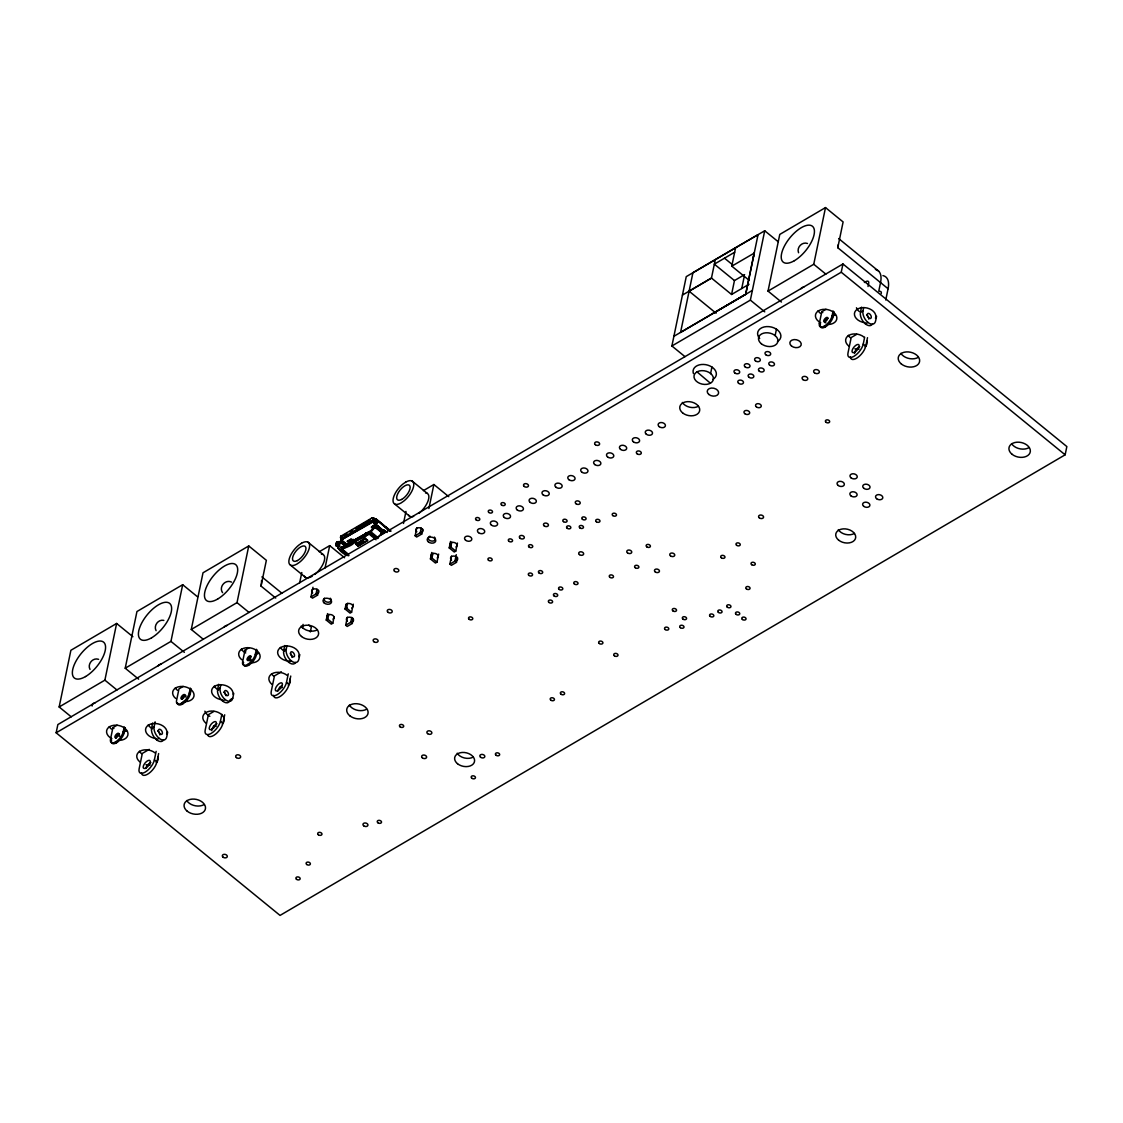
<?xml version="1.0" encoding="UTF-8"?>
<svg xmlns="http://www.w3.org/2000/svg" width="1123" height="1123" viewBox="0 0 1123 1123"><rect width="100%" height="100%" fill="white"/><g stroke="black" fill="none" stroke-linecap="round" stroke-linejoin="round"><path stroke-width="1.5" d="M336.17 542.844C334.008 546.157 342.627 544.388 338.149 546.522C333.812 546.817 336.689 538.914 340.311 542.535M371.25 531.474C371.587 530.674 367.712 532.19 371.067 532.906M347.863 555.562L338.121 548.221C354.587 559.703 337.939 552.572 338.149 546.522M375.433 521.718L374.422 521.17L341.462 539.812L340.494 537.594L341.139 536.05L371.629 518.152C373.636 517.127 374.113 523.781 374.745 519.626L373.861 518.124L371.91 518.054M374.998 521.577L374.871 519.752L377.019 520.174L390.144 530.856M375.377 521.97C378.184 521.816 376.893 517.801 374.745 519.626M344.986 553.106L337.981 547.701M364.652 535.25L370.057 531.951L374.521 525.915L374.549 521.226L376.682 521.605L376.261 524.174L371.46 527.122L373.482 528.779L372.583 529.565M881.26 293.538L881.33 293.131A5.433 2.386 -50.8 0 0 879.646 291.418M713.133 313.359L745.658 294.282L754.193 253.068L753.393 257.223M71.226 716.825L59.154 706.971L70.889 650.287L116.624 623.462L132.879 636.713M56.15 732.8L57.863 724.56L842.952 263.975L1066.85 446.575L1065.137 454.815L280.048 915.413L56.15 732.8L841.239 272.215L842.952 263.975M59.154 706.971L104.888 680.145L116.624 623.462M117.143 725.163L112.904 727.648L110.503 739.243A9.04 3.973 -50.8 0 0 115.515 741.952L116.525 742.78A9.04 3.973 -50.8 0 0 124.218 732.603L125.243 727.634M138.634 679.162L125.215 668.213L136.95 611.53L182.684 584.704L197.592 596.86M115.515 741.952A9.04 3.973 -50.8 0 0 123.207 731.789L124.232 726.82M163.593 739.945A9.04 5.236 59.6 0 1 155.718 739.046A9.04 5.236 59.6 0 1 151.577 728.195L152.644 723.044M125.215 668.213L170.949 641.387L182.684 584.704M167.692 732.098L166.695 736.969A9.04 5.236 59.6 0 1 159.073 738.274A9.04 5.236 59.6 0 1 154.118 726.707L155.114 721.85M149.261 749.364L142.326 753.421L139.126 768.876A10.851 4.773 -50.8 0 0 145.148 772.133A10.851 4.773 -50.8 0 0 154.37 759.934L156.153 751.357M141.484 772.778A10.851 4.773 -50.8 0 0 148.671 773.536A10.851 4.773 -50.8 0 0 156.883 761.998L158.638 753.547M203.347 639.31L191.275 629.456L203.01 572.786L248.744 545.946L266.362 560.307L261.027 586.08L275.725 598.068M183.203 686.406L178.964 688.89L176.564 700.485A9.04 3.973 -50.8 0 0 181.575 703.195A9.04 3.973 -50.8 0 0 189.268 693.031L190.292 688.062M177.434 702.844A9.04 3.973 -50.8 0 0 183.428 703.475A9.04 3.973 -50.8 0 0 190.278 693.86L191.303 688.89M233.752 693.354L232.756 698.211L230.215 699.699A9.04 5.236 59.6 0 1 222.579 701.019A9.04 5.236 59.6 0 1 217.623 689.452L218.69 684.286M191.275 629.456L237.009 602.63L248.744 545.946M232.756 698.211A9.04 5.236 59.6 0 1 225.119 699.531A9.04 5.236 59.6 0 1 220.164 687.95L220.838 684.707M213.932 711.421L208.387 714.663L205.186 730.132A10.851 4.773 -50.8 0 0 211.208 733.389A10.851 4.773 -50.8 0 0 220.431 721.191L221.849 714.312M207.923 735.439A10.851 4.773 -50.8 0 0 215.742 734.021A10.851 4.773 -50.8 0 0 222.944 723.24L224.698 714.789M243.621 662.556L242.624 661.728L245.025 650.133L249.264 647.648M242.624 661.728A9.04 3.973 -50.8 0 0 247.636 664.451A9.04 3.973 -50.8 0 0 255.328 654.274L256.353 649.305M243.494 664.086A9.04 3.973 -50.8 0 0 249.488 664.718A9.04 3.973 -50.8 0 0 256.325 655.102L257.364 650.133M295.714 662.444A9.04 5.236 59.6 0 1 287.839 661.531A9.04 5.236 59.6 0 1 283.684 650.694L284.751 645.543M299.659 582.851L301.792 572.548M299.813 654.597L298.802 659.454A9.04 5.236 59.6 0 1 291.18 660.773A9.04 5.236 59.6 0 1 286.225 649.206L286.898 645.964M281.368 671.849L274.447 675.92L271.247 691.375A10.851 4.773 -50.8 0 0 277.269 694.632A10.851 4.773 -50.8 0 0 286.491 682.433L288.26 673.842M273.605 695.277A10.851 4.773 -50.8 0 0 280.792 696.035A10.851 4.773 -50.8 0 0 289.004 684.483L290.745 676.046M302.368 627.827L303.084 624.388M318.567 590.319L317.57 595.148L312.489 598.138L310.973 596.903L312.98 587.245M310.973 596.903L316.054 593.927L317.051 589.098M310.341 631.94L311.338 627.111L308.825 625.062M325.066 567.943L329.699 545.624L344.579 557.766M337.995 545.006L338.627 541.918M338.599 545.104L339.23 542.002M339.16 545.301L339.806 542.212M341.897 540.247C339.132 542.156 337.967 548.852 342.992 547.982M334.135 616.808L332.801 623.251L331.285 624.149L326.246 620.05L327.579 613.607M326.246 620.05L327.776 619.152L328.772 614.323M348.565 544.051L349.674 541.398L348.804 540.682M349.028 541.763L348.565 543.42M349.674 541.398L349.351 542.942L350.292 542.788M353.226 539.307L352.903 540.851C358.069 544.908 339.371 548.979 343.161 549.245M355.851 544.262L365.354 538.24L367.516 540.598L358.111 546.115L355.851 544.262L365.354 538.24M353.843 542.718L355.823 541.819L359.29 543.869M353.268 604.174L351.597 612.232L350.081 613.116L345.042 609.017L346.052 604.188M358.111 546.115L367.628 540.079M359.29 542.69L358.967 543.785L357.69 542.746M359.5 542.83C358.616 546.536 362.28 540.233 360.525 543.855M359.5 544.051L359.753 542.928M345.042 609.017L346.572 608.119L347.569 603.29M359.809 544.108L360.974 542.521L360.315 543.953M360.539 542.928L359.542 543.967M360.764 543.546L362.097 540.219M362.673 541.244L362.883 540.219M353.31 618.492L352.285 623.462L347.204 626.452L345.687 625.216L347.358 617.173M363.206 540.233L363.908 542.718M363.445 540.388L364.02 542.198M345.687 625.216L350.769 622.24L351.78 617.411M369.635 532.751L370.492 531.249L370.716 532.765M370.014 531.333C370.73 530.94 370 533.299 370.506 531.46L353.801 541.089M374.113 523.809L374.885 519.795M373.482 528.779L373.805 527.234L372.513 526.027M340.873 549.863L369.804 533.523L375.489 526.308L377.019 520.131L388.783 530.463M383.575 531.867L381.202 533.271L380.879 534.815L384.431 532.723L384.754 531.179M403.48 523.458L405.964 511.442M422.739 529.214L421.743 534.043L416.661 537.019L415.145 535.783L416.815 527.74M415.145 535.783L420.227 532.807L421.223 527.978M428.888 508.551L433.871 484.504L448.751 496.647M438.644 554.088L436.973 562.146L435.443 563.03L430.418 558.931L431.751 552.488M430.418 558.931L431.948 558.033L432.945 553.204M457.44 543.055L455.77 551.112L454.254 552.011L449.214 547.898L450.548 541.454M449.214 547.898L450.744 547.013L451.741 542.17M457.482 557.373L456.457 562.356L451.376 565.332L449.86 564.111L451.53 556.053M449.86 564.111L454.941 561.121L456.275 554.678M684.974 356.651L671.891 345.982L686.251 276.637L764.721 230.762L778.155 241.712M715.281 259.624L711.463 278.069L682.433 295.082M735.607 247.692L692.919 272.735L680.566 332.408L745.7 294.324L758.053 234.651L735.607 247.692L731.775 266.137L749.223 280.371M710.606 373.496L711.954 366.954M716.081 313.219L689.101 291.18L711.463 278.069L731.578 294.479L734.456 280.568L744.619 274.602M741.741 288.513L744.31 276.146M671.891 345.982L750.361 300.122L764.721 230.762M781.44 302.045L768.02 291.096L779.769 234.426L825.503 207.587L843.106 221.947L837.772 247.72L888.082 288.751L885.752 300.023M775.123 335.609L776.484 329.067M768.02 291.096L813.754 264.27L825.503 207.587M834.108 311.773L833.084 316.742A9.04 3.973 -50.8 0 1 825.391 326.905A9.04 3.973 -50.8 0 1 820.38 324.196L819.369 323.368L821.769 311.773L826.009 309.288M819.369 323.368A9.04 3.973 -50.8 0 0 824.394 326.077A9.04 3.973 -50.8 0 0 832.073 315.914L833.112 310.945M872.459 324.084A9.04 5.236 59.6 0 1 864.584 323.171A9.04 5.236 59.6 0 1 860.443 312.334L861.509 307.183M876.572 316.237L875.561 321.094A9.04 5.236 59.6 0 1 867.939 322.413A9.04 5.236 59.6 0 1 862.983 310.832L863.657 307.59M868.023 286.519L868.753 282.87A5.433 2.386 -50.8 0 0 866.156 281.466L864.387 282.477M856.737 334.303L851.192 337.546L847.991 353.015A10.851 4.773 -50.8 0 0 854.013 356.272A10.851 4.773 -50.8 0 0 863.236 344.073L864.654 337.195M850.35 356.903A10.851 4.773 -50.8 0 0 857.537 357.676A10.851 4.773 -50.8 0 0 865.749 346.123L867.503 337.686M878.762 291.18L880.544 282.589A32.539 14.318 -50.8 0 0 875.407 269.45M338.837 543.181L342.22 538.703M370.534 532.849L377.539 538.549L383.547 530.21L387.182 532.47M361.522 541.497L360.68 543.714M348.888 541.876L349.421 542.858L347.316 541.286C353.745 536.401 352.243 542.058 347.316 541.286M354.952 539.826L341.476 547.547L367.993 532.358C371.657 536.92 348.004 540.191 357.676 543.195M342.445 549.442L341.56 547.434M355.472 541.932L354.307 539.952L367.993 532.358M348.116 541.693L349.702 540.935M372.934 526.533L373.833 526.785L371.46 527.122M312.194 576.239L312.04 576.352A14.459 6.359 -50.8 0 1 304.417 576.183M354.489 540.612L354.938 540.767M734.667 252.226L714.34 264.158L734.456 280.568M731.817 266.165L754.235 253.11M731.578 294.479L748.999 284.259M343.975 535.194L346.867 533.495M349.772 531.783L352.678 530.084M355.584 528.371L370.099 519.865M340.859 538.745L373.369 519.654M319.227 551.758L329.699 545.624M423.399 490.653L433.871 484.504M341.111 539.307L373.636 520.216M341.462 539.812L373.987 520.735M347.723 541.553L351.274 539.461M371.853 527.389L375.419 525.311L383.097 530.688L376.149 524.666L383.238 530.449M372.26 527.529L375.812 525.452L382.985 530.926M348.79 541.581L352.341 539.489M354.798 540.612L352.903 540.851L350.881 539.194M353.885 540.851L370.492 531.249M345.828 545.736L342.206 547.308M348.635 544.094L351.457 542.437M382.031 531.109L383.547 530.21M383.954 530.168L382.424 531.053L384.866 530.589M382.873 531.179L384.403 530.295M151.577 728.195L154.118 726.707M217.623 689.452L220.164 687.95M283.684 650.694L286.225 649.206M860.443 312.334L862.983 310.832M156.532 739.776L159.073 738.274M222.579 701.019L225.119 699.531M288.639 662.261L291.18 660.773M865.398 323.901L867.939 322.413M673.898 336.296L752.368 290.422M381.722 531.333L383.168 530.561L376.149 524.666M361.578 541.272L362.996 541.272M369.635 531.614L370.45 531.558M372.682 526.266L373.454 526.168M371.629 518.152L374.113 518.293M372.948 518.559L374.324 518.559M373.103 518.882L374.478 518.882M341.139 536.05L342.515 536.05L340.887 536.247M340.69 536.527L342.066 536.513M340.55 536.85L341.939 536.85L340.494 537.215M163.846 620.387C158.287 619.04 153.36 625.679 156.083 630.663M374.815 519.963L377.005 520.314M374.773 520.202L376.977 520.525M374.492 521.535L376.626 521.9M374.422 521.872L376.57 522.251M374.366 522.251L376.5 522.616M374.296 522.616L376.43 522.995M374.24 522.953L376.373 523.332M374.198 523.248L376.331 523.613M807.465 243.466C802.103 241.501 796.404 247.509 798.579 252.759M98.599 659.327C92.858 657.236 87.103 664.1 90.022 669.406M231.52 582.093C225.33 579.005 218.536 587.034 222.551 592.635M838.642 238.553L878.733 271.247M841.239 272.215L1065.137 454.815M813.754 264.27L825.84 274.11M832.073 315.914L833.084 316.742M863.236 344.073L865.749 346.123M821.769 311.773L822.78 312.601M824.394 326.077L825.391 326.905M724.503 258.192L732.547 264.761M750.361 300.122L764.749 311.857M412.169 481.079L427.273 493.39M450.744 547.013L455.77 551.112M394.622 503.988L409.727 516.299M420.227 532.807L421.743 534.043M454.941 561.121L456.457 562.356M431.948 558.033L436.973 562.146M376.542 519.289L391.001 531.081M376.065 519.191L382.634 524.539M385.259 526.687L390.509 530.968M375.447 519.303L378.072 521.437M387.267 528.947L389.906 531.081M374.745 521.016L377.37 523.164M381.988 530.716L384.431 532.723M381.918 532.849L374.928 527.15L382.353 532.218L375.489 526.308L382.718 531.558L375.91 525.452M371.208 532.063L378.198 537.763M369.804 533.523L375.629 538.282M369.06 534.043L376.051 539.756M365.256 538.759L367.516 540.598M355.963 543.757L358.223 545.596M341.883 540.233L347.161 544.543M341.56 540.486L346.825 544.767M341.238 540.795L346.488 545.076M340.929 541.16L346.179 545.441M340.662 541.539L345.926 545.82M340.48 541.932L345.73 546.213M340.367 542.283L345.617 546.564M342.669 549.526L348.509 554.285M341.968 549.863L348.958 555.562M341.35 549.975L348.355 555.674M307.997 542.184L323.101 554.495M346.572 608.119L351.597 612.232M290.45 565.108L305.554 577.419M316.054 593.927L317.57 595.148M350.769 622.24L352.285 623.462M327.776 619.152L332.801 623.251M261.898 576.913L281.943 593.267M237.009 602.63L249.081 612.484M255.328 654.274L256.325 655.102M286.491 682.433L289.004 684.483M245.025 650.133L246.035 650.961M247.636 664.451L248.646 665.265M170.949 641.387L184.369 652.323M189.268 693.031L190.278 693.86M220.431 721.191L222.944 723.24M181.575 703.195L182.586 704.023M104.888 680.145L116.96 689.985M123.207 731.789L124.218 732.603M154.37 759.934L156.883 761.998M112.904 727.648L113.914 728.462M697.018 371.881L710.396 383.21M367.137 532.583L368.119 534.506M366.898 532.667L367.881 534.604M366.603 532.807L367.586 534.73M366.28 532.962L367.263 534.885M365.944 533.13L366.926 535.053M365.621 533.299L366.603 535.222M365.326 533.467L366.309 535.39M354.714 539.7L355.696 541.623M354.307 539.952L355.373 541.988M354.152 540.149L355.121 542.086M353.857 540.289L354.84 542.212M353.534 540.444L354.503 542.367M353.198 540.612L354.166 542.535M352.58 540.949L353.563 542.872M341.954 547.182L342.936 549.105M341.715 547.322L342.712 549.414M337.798 541.876L337.995 543.406M337.419 541.904L337.616 543.42M337.054 541.988L337.251 543.504M336.732 542.142L336.914 543.658M337.167 544.978L337.349 546.494M336.802 544.922L336.984 546.438M336.479 544.795L336.661 546.325M336.212 544.627L336.409 546.143M335.945 543.883L336.226 545.918M1028.893 447.684A10.851 7.44 11.7 0 1 1011.584 443.613M204.049 804.601A10.851 7.44 11.7 0 1 186.741 800.531M366.659 709.203A10.851 7.44 11.7 0 1 349.351 705.132M918.193 357.409A10.851 7.44 11.7 0 1 900.899 353.338M698.478 406.231A10.121 6.949 11.7 0 1 682.335 402.427M854.463 533.439A10.121 6.949 11.7 0 1 838.305 529.635M317.374 629.806A10.121 6.949 11.7 0 1 301.217 626.016M473.344 757.028A10.121 6.949 11.7 0 1 457.201 753.224M258.655 653.179A10.851 7.44 11.7 0 1 255.581 654.344M245.698 652.94A10.851 7.44 11.7 0 1 241.361 649.108M284.681 651.242A10.851 7.44 11.7 0 1 280.329 647.409M273.675 676.116A10.851 7.44 11.7 0 1 271.541 673.73M177.42 690.252A10.851 7.44 11.7 0 1 175.3 687.866M218.62 689.999A10.851 7.44 11.7 0 1 214.268 686.167M209.833 716.32A10.851 7.44 11.7 0 1 204.863 711.196M126.534 730.694A10.851 7.44 11.7 0 1 123.46 731.859M111.359 729.009A10.851 7.44 11.7 0 1 109.24 726.623M152.56 728.743A10.851 7.44 11.7 0 1 148.208 724.925M141.554 753.631A10.851 7.44 11.7 0 1 139.42 751.245M835.4 314.819A10.851 7.44 11.7 0 1 832.325 315.984M820.239 313.135A10.851 7.44 11.7 0 1 818.106 310.748M859.207 311.436A10.851 7.44 11.7 0 1 856.456 307.758M850.42 337.756A10.851 7.44 11.7 0 1 848.3 335.37M693.438 373.566A11.792 8.086 11.7 0 1 707.785 365.143A11.792 8.086 11.7 0 1 712.908 379.392M759.681 338.486A11.792 8.086 11.7 0 1 762.054 327.635A11.792 8.086 11.7 0 1 777.986 330.373A11.792 8.086 11.7 0 1 777.453 341.532M312.685 592.888A3.622 2.485 11.7 0 1 312.713 589.336A3.622 2.485 11.7 0 1 317.767 589.898A3.622 2.485 11.7 0 1 317.753 593.449M346.74 607.473A3.622 2.485 11.7 0 1 346.768 603.935A3.622 2.485 11.7 0 1 351.822 604.497A3.622 2.485 11.7 0 1 351.808 608.034M327.032 617.285A3.622 2.485 11.7 0 1 331.425 614.702A3.622 2.485 11.7 0 1 332.998 619.068M347.414 621.201A3.622 2.485 11.7 0 1 347.428 617.65A3.622 2.485 11.7 0 1 352.496 618.212A3.622 2.485 11.7 0 1 352.468 621.763M416.858 531.769A3.622 2.485 11.7 0 1 416.886 528.231A3.622 2.485 11.7 0 1 421.939 528.793A3.622 2.485 11.7 0 1 421.911 532.33M450.913 546.354A3.622 2.485 11.7 0 1 450.941 542.816A3.622 2.485 11.7 0 1 455.994 543.378A3.622 2.485 11.7 0 1 455.98 546.915M432.116 557.387A3.622 2.485 11.7 0 1 432.144 553.85A3.622 2.485 11.7 0 1 437.198 554.411A3.622 2.485 11.7 0 1 437.17 557.949M451.572 560.082A3.622 2.485 11.7 0 1 451.6 556.545A3.622 2.485 11.7 0 1 456.654 557.106A3.622 2.485 11.7 0 1 456.64 560.644M241.782 659.748A10.851 7.44 11.7 0 1 243.284 648.434A10.851 7.44 11.7 0 1 259.146 653.179A10.851 7.44 11.7 0 1 252.128 662.837M289.748 661.18A10.851 7.44 11.7 0 1 277.648 652.393A10.851 7.44 11.7 0 1 289.818 646.272A10.851 7.44 11.7 0 1 298.718 656.66M289.959 679.092A10.851 7.44 11.7 0 1 288.33 685.184M282.308 687.458A10.851 7.44 11.7 0 1 279.529 687.402M271.963 684.37A10.851 7.44 11.7 0 1 272.047 673.73A10.851 7.44 11.7 0 1 287.207 675.414M175.721 698.492A10.851 7.44 11.7 0 1 178.024 686.925A10.851 7.44 11.7 0 1 193.718 693.228A10.851 7.44 11.7 0 1 183.288 701.538M222.27 699.84A10.851 7.44 11.7 0 1 211.601 690.912A10.851 7.44 11.7 0 1 223.014 684.89A10.851 7.44 11.7 0 1 232.994 694.182M205.902 723.114A10.851 7.44 11.7 0 1 205.551 712.754A10.851 7.44 11.7 0 1 220.234 713.498A10.851 7.44 11.7 0 1 222.27 723.942M216.248 726.216A10.851 7.44 11.7 0 1 213.482 726.16M111.865 738.695A10.851 7.44 11.7 0 1 109.731 726.623A10.851 7.44 11.7 0 1 126.59 730.048A10.851 7.44 11.7 0 1 120.007 740.352M156.209 738.597A10.851 7.44 11.7 0 1 145.583 729.234A10.851 7.44 11.7 0 1 158.175 723.886A10.851 7.44 11.7 0 1 166.611 734.175M157.838 756.607A10.851 7.44 11.7 0 1 156.209 762.699M150.187 764.974A10.851 7.44 11.7 0 1 145.99 764.693M139.842 761.871A10.851 7.44 11.7 0 1 139.926 751.245A10.851 7.44 11.7 0 1 155.086 752.929M820.745 322.82A10.851 7.44 11.7 0 1 818.597 310.748A10.851 7.44 11.7 0 1 835.47 314.187A10.851 7.44 11.7 0 1 828.872 324.477M865.075 322.722A10.851 7.44 11.7 0 1 854.449 313.373A10.851 7.44 11.7 0 1 867.04 308.011A10.851 7.44 11.7 0 1 875.477 318.3M866.717 340.732A10.851 7.44 11.7 0 1 865.089 346.825M859.067 349.099A10.851 7.44 11.7 0 1 854.856 348.818M848.721 345.996A10.851 7.44 11.7 0 1 848.791 335.37A10.851 7.44 11.7 0 1 863.966 337.054M224.263 627.097A3.973 2.723 11.7 0 1 227.057 625.455M158.203 665.855A3.973 2.723 11.7 0 1 161.01 664.212M92.142 706.03A3.973 2.723 11.7 0 1 94.95 702.97M801.022 288.737A3.973 2.723 11.7 0 1 803.815 287.095M838.207 244.8A32.539 14.318 -50.8 0 1 837.772 247.72M825.826 322.666A2.765 1.221 -50.8 0 1 825.082 320.757A2.765 1.221 -50.8 0 1 828.058 318.188M866.619 315.086A2.836 1.642 59.6 0 1 868.711 319.072M882.945 275.598A32.539 14.318 -50.8 0 1 888.082 288.751M854.561 353.492A4.983 2.19 -50.8 0 1 859.755 346.628M116.525 742.78A9.04 3.973 -50.8 0 1 111.514 740.057M119.642 735.747A2.765 1.221 -50.8 0 1 119.347 736.337M115.964 738.316A2.765 1.221 -50.8 0 1 117.003 735.467A2.765 1.221 -50.8 0 1 119.529 734.133M157.753 730.961A2.836 1.642 59.6 0 1 159.831 734.947M145.751 768.525A4.983 2.19 -50.8 0 1 150.875 762.503M185.871 696.442A2.765 1.221 -50.8 0 1 185.688 696.99M181.94 699.194A2.765 1.221 -50.8 0 1 183.554 696.19A2.765 1.221 -50.8 0 1 185.814 695.6M223.814 692.203A2.836 1.642 59.6 0 1 225.934 695.614M211.742 730.61A4.983 2.19 -50.8 0 1 216.936 723.745M261.491 580.535A32.539 14.318 -50.8 0 1 261.027 586.08M251.061 659.412A2.765 1.221 -50.8 0 1 250.597 659.959M250.092 660.436A2.765 1.221 -50.8 0 1 249.573 660.801M248.085 660.801A2.765 1.221 -50.8 0 1 248.688 658.527A2.765 1.221 -50.8 0 1 250.878 656.618M290.394 653.797A2.836 1.642 59.6 0 1 291.952 657.432M277.872 691.01A4.983 2.19 -50.8 0 1 282.112 685.395M434.334 537.089A3.622 2.485 11.7 0 1 434.082 540.753A3.622 2.485 11.7 0 1 428.86 539.686A3.622 2.485 11.7 0 1 430.025 536.218M425.533 492.941A14.459 6.359 -50.8 0 1 428.242 500.437A14.459 6.359 -50.8 0 1 418.921 513.365M413.671 516.383A14.459 6.359 -50.8 0 1 408.575 515.078M331.088 599.429A3.622 2.485 11.7 0 1 327.144 602.125A3.622 2.485 11.7 0 1 324.533 598.096M330.162 598.208A3.622 2.485 11.7 0 1 330.738 598.784M321.36 554.046A14.459 6.359 -50.8 0 1 324.07 561.542A14.459 6.359 -50.8 0 1 314.749 574.485M301.511 543.251L298.802 545.118A14.459 6.359 -50.8 0 0 288.892 560.77A14.459 6.359 -50.8 0 0 296.949 564.041L299.659 562.174A14.459 6.359 -50.8 0 0 309.569 546.522A14.459 6.359 -50.8 0 0 301.511 543.251M405.684 482.146L402.975 483.999A14.459 6.359 -50.8 0 0 393.064 499.651A14.459 6.359 -50.8 0 0 401.122 502.922L403.817 501.055A14.459 6.359 -50.8 0 0 413.741 485.403A14.459 6.359 -50.8 0 0 405.684 482.146M710.761 373.608L708.795 372.274A9.826 6.738 11.7 0 0 694.042 375.728A9.826 6.738 11.7 0 0 706.788 384.347A9.826 6.738 11.7 0 0 710.761 373.608M1012.005 454.239A10.851 7.44 11.7 0 0 1029.988 452.864A10.851 7.44 11.7 0 0 1016.905 442.209A10.851 7.44 11.7 0 0 1012.005 454.239M187.162 811.157A10.851 7.44 11.7 0 0 205.144 809.781A10.851 7.44 11.7 0 0 192.061 799.113A10.851 7.44 11.7 0 0 187.162 811.157M349.772 715.758A10.851 7.44 11.7 0 0 367.74 714.382A10.851 7.44 11.7 0 0 354.671 703.728A10.851 7.44 11.7 0 0 349.772 715.758M901.32 363.964A10.851 7.44 11.7 0 0 919.288 362.589A10.851 7.44 11.7 0 0 906.219 351.92A10.851 7.44 11.7 0 0 901.32 363.964M324.252 603.023A4.338 2.976 11.7 0 0 331.439 602.475A4.338 2.976 11.7 0 0 326.217 598.208A4.338 2.976 11.7 0 0 324.252 603.023M428.425 541.918A4.338 2.976 11.7 0 0 435.612 541.37A4.338 2.976 11.7 0 0 430.39 537.103A4.338 2.976 11.7 0 0 428.425 541.918M682.616 412.899A10.121 6.949 11.7 0 0 699.39 411.608A10.121 6.949 11.7 0 0 687.192 401.669A10.121 6.949 11.7 0 0 682.616 412.899M838.586 540.107A10.121 6.949 11.7 0 0 855.361 538.829A10.121 6.949 11.7 0 0 843.162 528.877A10.121 6.949 11.7 0 0 838.586 540.107M301.497 636.488A10.121 6.949 11.7 0 0 318.272 635.197A10.121 6.949 11.7 0 0 306.074 625.244A10.121 6.949 11.7 0 0 301.497 636.488M457.482 763.696A10.121 6.949 11.7 0 0 474.257 762.405A10.121 6.949 11.7 0 0 462.044 752.466A10.121 6.949 11.7 0 0 457.482 763.696M759.302 517.843A2.527 1.741 11.7 0 0 763.486 517.521A2.527 1.741 11.7 0 0 760.439 515.022A2.527 1.741 11.7 0 0 759.302 517.843M635.225 567.705A2.176 1.488 11.7 0 0 638.819 567.424A2.176 1.488 11.7 0 0 636.194 565.29A2.176 1.488 11.7 0 0 635.225 567.705M646.75 546.831A2.176 1.488 11.7 0 0 650.343 546.55A2.176 1.488 11.7 0 0 647.732 544.416A2.176 1.488 11.7 0 0 646.75 546.831M746.402 588.901A2.176 1.488 11.7 0 0 749.996 588.634A2.176 1.488 11.7 0 0 747.385 586.501A2.176 1.488 11.7 0 0 746.402 588.901M680.341 627.659A2.176 1.488 11.7 0 0 683.935 627.378A2.176 1.488 11.7 0 0 681.324 625.244A2.176 1.488 11.7 0 0 680.341 627.659M665.139 629.512A2.176 1.488 11.7 0 0 668.732 629.245A2.176 1.488 11.7 0 0 666.121 627.111A2.176 1.488 11.7 0 0 665.139 629.512M488.519 560.279A2.176 1.488 11.7 0 0 492.113 560.012A2.176 1.488 11.7 0 0 489.502 557.878A2.176 1.488 11.7 0 0 488.519 560.279M826.009 422.262A2.176 1.488 11.7 0 0 829.602 421.981A2.176 1.488 11.7 0 0 826.991 419.848A2.176 1.488 11.7 0 0 826.009 422.262M655.172 571.86A2.527 1.741 11.7 0 0 659.369 571.551A2.527 1.741 11.7 0 0 656.323 569.052A2.527 1.741 11.7 0 0 655.172 571.86M627.476 552.839A2.527 1.741 11.7 0 0 631.673 552.516A2.527 1.741 11.7 0 0 628.627 550.031A2.527 1.741 11.7 0 0 627.476 552.839M670.473 555.843A2.527 1.741 11.7 0 0 674.67 555.52A2.527 1.741 11.7 0 0 671.61 553.035A2.527 1.741 11.7 0 0 670.473 555.843M520.047 538.254A2.527 1.741 11.7 0 0 524.244 537.931A2.527 1.741 11.7 0 0 521.198 535.446A2.527 1.741 11.7 0 0 520.047 538.254M236.377 757.59A2.527 1.741 11.7 0 0 240.575 757.267A2.527 1.741 11.7 0 0 237.529 754.782A2.527 1.741 11.7 0 0 236.377 757.59M579.398 554.594A2.527 1.741 11.7 0 0 583.581 554.271A2.527 1.741 11.7 0 0 580.535 551.786A2.527 1.741 11.7 0 0 579.398 554.594M575.959 503.694A2.527 1.741 11.7 0 0 580.156 503.371A2.527 1.741 11.7 0 0 577.096 500.886A2.527 1.741 11.7 0 0 575.959 503.694M544.178 525.873A2.527 1.741 11.7 0 0 548.361 525.55A2.527 1.741 11.7 0 0 545.315 523.065A2.527 1.741 11.7 0 0 544.178 525.873M524.216 486.427A2.527 1.741 11.7 0 0 528.4 486.105A2.527 1.741 11.7 0 0 525.353 483.62A2.527 1.741 11.7 0 0 524.216 486.427M595.344 444.694A2.527 1.741 11.7 0 0 599.542 444.371A2.527 1.741 11.7 0 0 596.495 441.886A2.527 1.741 11.7 0 0 595.344 444.694M637.036 453.748A2.527 1.741 11.7 0 0 641.233 453.425A2.527 1.741 11.7 0 0 638.173 450.941A2.527 1.741 11.7 0 0 637.036 453.748M427.582 733.614A2.527 1.741 11.7 0 0 431.779 733.291A2.527 1.741 11.7 0 0 428.719 730.806A2.527 1.741 11.7 0 0 427.582 733.614M394.566 571.298A2.527 1.741 11.7 0 0 398.763 570.975A2.527 1.741 11.7 0 0 395.717 568.491A2.527 1.741 11.7 0 0 394.566 571.298M373.833 641.682A2.527 1.741 11.7 0 0 378.03 641.359A2.527 1.741 11.7 0 0 374.97 638.875A2.527 1.741 11.7 0 0 373.833 641.682M387.954 612.232A2.527 1.741 11.7 0 0 392.152 611.909A2.527 1.741 11.7 0 0 389.091 609.41A2.527 1.741 11.7 0 0 387.954 612.232M422.346 757.843A2.527 1.741 11.7 0 0 426.543 757.52A2.527 1.741 11.7 0 0 423.497 755.035A2.527 1.741 11.7 0 0 422.346 757.843M548.95 602.433A2.176 1.488 11.7 0 0 552.544 602.167A2.176 1.488 11.7 0 0 549.919 600.033A2.176 1.488 11.7 0 0 548.95 602.433M682.924 619.082A2.176 1.488 11.7 0 0 686.518 618.801A2.176 1.488 11.7 0 0 683.907 616.681A2.176 1.488 11.7 0 0 682.924 619.082M736.59 545.273A2.176 1.488 11.7 0 0 740.183 544.992A2.176 1.488 11.7 0 0 737.572 542.858A2.176 1.488 11.7 0 0 736.59 545.273M751.638 564.672A2.176 1.488 11.7 0 0 755.232 564.392A2.176 1.488 11.7 0 0 752.607 562.258A2.176 1.488 11.7 0 0 751.638 564.672M721.317 557.752A2.176 1.488 11.7 0 0 724.911 557.485A2.176 1.488 11.7 0 0 722.3 555.352A2.176 1.488 11.7 0 0 721.317 557.752M609.845 577.292A2.176 1.488 11.7 0 0 613.439 577.011A2.176 1.488 11.7 0 0 610.828 574.892A2.176 1.488 11.7 0 0 609.845 577.292M496.001 755.203A2.176 1.488 11.7 0 0 499.595 754.937A2.176 1.488 11.7 0 0 496.984 752.803A2.176 1.488 11.7 0 0 496.001 755.203M736.098 614.351A2.176 1.488 11.7 0 0 739.692 614.07A2.176 1.488 11.7 0 0 737.081 611.937A2.176 1.488 11.7 0 0 736.098 614.351M469.119 619.278A2.176 1.488 11.7 0 0 472.713 619.012A2.176 1.488 11.7 0 0 470.102 616.878A2.176 1.488 11.7 0 0 469.119 619.278M560.953 694.168A2.176 1.488 11.7 0 0 564.546 693.902A2.176 1.488 11.7 0 0 561.935 691.768A2.176 1.488 11.7 0 0 560.953 694.168M596.327 521.732A2.176 1.488 11.7 0 0 599.921 521.451A2.176 1.488 11.7 0 0 597.31 519.317A2.176 1.488 11.7 0 0 596.327 521.732M563.437 521.619A2.176 1.488 11.7 0 0 567.031 521.353A2.176 1.488 11.7 0 0 564.406 519.219A2.176 1.488 11.7 0 0 563.437 521.619M727.297 607.164A2.176 1.488 11.7 0 0 730.891 606.897A2.176 1.488 11.7 0 0 728.28 604.764A2.176 1.488 11.7 0 0 727.297 607.164M377.861 822.752A2.176 1.488 11.7 0 0 381.455 822.471A2.176 1.488 11.7 0 0 378.844 820.337A2.176 1.488 11.7 0 0 377.861 822.752M742.387 619.475A2.176 1.488 11.7 0 0 745.981 619.208A2.176 1.488 11.7 0 0 743.37 617.074A2.176 1.488 11.7 0 0 742.387 619.475M471.8 778.225A2.176 1.488 11.7 0 0 475.394 777.944A2.176 1.488 11.7 0 0 472.783 775.811A2.176 1.488 11.7 0 0 471.8 778.225M718.397 612.386A2.176 1.488 11.7 0 0 721.991 612.105A2.176 1.488 11.7 0 0 719.38 609.971A2.176 1.488 11.7 0 0 718.397 612.386M296.5 879.309A2.176 1.488 11.7 0 0 300.094 879.028A2.176 1.488 11.7 0 0 297.483 876.895A2.176 1.488 11.7 0 0 296.5 879.309M710.171 616.359A2.176 1.488 11.7 0 0 713.765 616.092A2.176 1.488 11.7 0 0 711.154 613.958A2.176 1.488 11.7 0 0 710.171 616.359M306.719 864.485A2.176 1.488 11.7 0 0 310.313 864.205A2.176 1.488 11.7 0 0 307.702 862.071A2.176 1.488 11.7 0 0 306.719 864.485M582.43 519.303A2.176 1.488 11.7 0 0 586.024 519.023A2.176 1.488 11.7 0 0 583.413 516.889A2.176 1.488 11.7 0 0 582.43 519.303M550.789 700.134A2.176 1.488 11.7 0 0 554.383 699.854A2.176 1.488 11.7 0 0 551.772 697.734A2.176 1.488 11.7 0 0 550.789 700.134M501.56 505.013A2.176 1.488 11.7 0 0 505.153 504.732A2.176 1.488 11.7 0 0 502.543 502.599A2.176 1.488 11.7 0 0 501.56 505.013M579.833 527.88A2.176 1.488 11.7 0 0 583.427 527.599A2.176 1.488 11.7 0 0 580.816 525.466A2.176 1.488 11.7 0 0 579.833 527.88M318.314 834.754A2.176 1.488 11.7 0 0 321.908 834.473A2.176 1.488 11.7 0 0 319.297 832.34A2.176 1.488 11.7 0 0 318.314 834.754M488.856 512.467A2.176 1.488 11.7 0 0 492.45 512.186A2.176 1.488 11.7 0 0 489.839 510.053A2.176 1.488 11.7 0 0 488.856 512.467M672.874 610.87A2.176 1.488 11.7 0 0 676.467 610.603A2.176 1.488 11.7 0 0 673.842 608.469A2.176 1.488 11.7 0 0 672.874 610.87M508.901 541.272A2.176 1.488 11.7 0 0 512.495 540.991A2.176 1.488 11.7 0 0 509.87 538.872A2.176 1.488 11.7 0 0 508.901 541.272M529.101 547.055A2.176 1.488 11.7 0 0 532.695 546.789A2.176 1.488 11.7 0 0 530.07 544.655A2.176 1.488 11.7 0 0 529.101 547.055M574.372 583.988A2.176 1.488 11.7 0 0 577.966 583.721A2.176 1.488 11.7 0 0 575.355 581.588A2.176 1.488 11.7 0 0 574.372 583.988M599.261 643.479A2.176 1.488 11.7 0 0 602.854 643.198A2.176 1.488 11.7 0 0 600.244 641.065A2.176 1.488 11.7 0 0 599.261 643.479M614.351 655.79A2.176 1.488 11.7 0 0 617.945 655.509A2.176 1.488 11.7 0 0 615.334 653.375A2.176 1.488 11.7 0 0 614.351 655.79M612.821 515.583A2.176 1.488 11.7 0 0 616.415 515.303A2.176 1.488 11.7 0 0 613.79 513.169A2.176 1.488 11.7 0 0 612.821 515.583M554.046 595.92A2.176 1.488 11.7 0 0 557.654 595.639A2.176 1.488 11.7 0 0 555.029 593.505A2.176 1.488 11.7 0 0 554.046 595.92M528.891 575.397A2.176 1.488 11.7 0 0 532.484 575.13A2.176 1.488 11.7 0 0 529.874 572.997A2.176 1.488 11.7 0 0 528.891 575.397M567.185 528.245A2.176 1.488 11.7 0 0 570.779 527.964A2.176 1.488 11.7 0 0 568.168 525.831A2.176 1.488 11.7 0 0 567.185 528.245M400.055 726.834A2.176 1.488 11.7 0 0 403.648 726.553A2.176 1.488 11.7 0 0 401.023 724.433A2.176 1.488 11.7 0 0 400.055 726.834M476.152 519.907A2.176 1.488 11.7 0 0 479.746 519.64A2.176 1.488 11.7 0 0 477.135 517.506A2.176 1.488 11.7 0 0 476.152 519.907M480.546 757.211A2.527 1.741 11.7 0 0 484.743 756.902A2.527 1.741 11.7 0 0 481.697 754.403A2.527 1.741 11.7 0 0 480.546 757.211M363.67 825.784A2.527 1.741 11.7 0 0 367.867 825.461A2.527 1.741 11.7 0 0 364.821 822.977A2.527 1.741 11.7 0 0 363.67 825.784M223.028 857.144A2.527 1.741 11.7 0 0 227.225 856.821A2.527 1.741 11.7 0 0 224.165 854.336A2.527 1.741 11.7 0 0 223.028 857.144M539.04 572.983A2.176 1.488 11.7 0 0 542.634 572.702A2.176 1.488 11.7 0 0 540.009 570.568A2.176 1.488 11.7 0 0 539.04 572.983M559.156 589.393A2.176 1.488 11.7 0 0 562.749 589.112A2.176 1.488 11.7 0 0 560.138 586.992A2.176 1.488 11.7 0 0 559.156 589.393M863.671 506.276A3.692 2.527 11.7 0 0 869.792 505.799A3.692 2.527 11.7 0 0 865.342 502.178A3.692 2.527 11.7 0 0 863.671 506.276M876.586 498.696A3.692 2.527 11.7 0 0 882.692 498.233A3.692 2.527 11.7 0 0 878.256 494.611A3.692 2.527 11.7 0 0 876.586 498.696M850.897 495.847A3.692 2.527 11.7 0 0 857.003 495.383A3.692 2.527 11.7 0 0 852.568 491.762A3.692 2.527 11.7 0 0 850.897 495.847M863.798 488.28A3.692 2.527 11.7 0 0 869.918 487.803A3.692 2.527 11.7 0 0 865.468 484.181A3.692 2.527 11.7 0 0 863.798 488.28M838.123 485.431A3.692 2.527 11.7 0 0 844.229 484.954A3.692 2.527 11.7 0 0 839.779 481.332A3.692 2.527 11.7 0 0 838.123 485.431M851.023 477.851A3.692 2.527 11.7 0 0 857.13 477.387A3.692 2.527 11.7 0 0 852.694 473.766A3.692 2.527 11.7 0 0 851.023 477.851M765.816 354.77A2.892 1.979 11.7 0 0 770.603 354.405A2.892 1.979 11.7 0 0 767.121 351.569A2.892 1.979 11.7 0 0 765.816 354.77M769.592 365.115A2.892 1.979 11.7 0 0 774.379 364.75A2.892 1.979 11.7 0 0 770.897 361.915A2.892 1.979 11.7 0 0 769.592 365.115M755.442 360.862A2.892 1.979 11.7 0 0 760.243 360.483A2.892 1.979 11.7 0 0 756.762 357.647A2.892 1.979 11.7 0 0 755.442 360.862M759.274 371.166A2.892 1.979 11.7 0 0 764.061 370.801A2.892 1.979 11.7 0 0 760.58 367.965A2.892 1.979 11.7 0 0 759.274 371.166M745.139 366.912A2.892 1.979 11.7 0 0 749.925 366.547A2.892 1.979 11.7 0 0 746.444 363.698A2.892 1.979 11.7 0 0 745.139 366.912M748.957 377.23A2.892 1.979 11.7 0 0 753.744 376.851A2.892 1.979 11.7 0 0 750.262 374.015A2.892 1.979 11.7 0 0 748.957 377.23M734.821 372.962A2.892 1.979 11.7 0 0 739.608 372.597A2.892 1.979 11.7 0 0 736.126 369.748A2.892 1.979 11.7 0 0 734.821 372.962M738.597 383.308A2.892 1.979 11.7 0 0 743.384 382.943A2.892 1.979 11.7 0 0 739.903 380.093A2.892 1.979 11.7 0 0 738.597 383.308M814.47 372.794A2.892 1.979 11.7 0 0 819.257 372.429A2.892 1.979 11.7 0 0 815.775 369.579A2.892 1.979 11.7 0 0 814.47 372.794M802.889 379.588A2.892 1.979 11.7 0 0 807.676 379.223A2.892 1.979 11.7 0 0 804.194 376.387A2.892 1.979 11.7 0 0 802.889 379.588M756.383 406.877A2.892 1.979 11.7 0 0 761.183 406.498A2.892 1.979 11.7 0 0 757.688 403.662A2.892 1.979 11.7 0 0 756.383 406.877M744.802 413.671A2.892 1.979 11.7 0 0 749.588 413.306A2.892 1.979 11.7 0 0 746.107 410.457A2.892 1.979 11.7 0 0 744.802 413.671M708.852 394.468A5.783 3.973 11.7 0 0 718.439 393.738A5.783 3.973 11.7 0 0 711.463 388.053A5.783 3.973 11.7 0 0 708.852 394.468M791.476 345.996A5.783 3.973 11.7 0 0 801.064 345.266A5.783 3.973 11.7 0 0 794.101 339.581A5.783 3.973 11.7 0 0 791.476 345.996M659.187 426.642A3.692 2.527 11.7 0 0 665.293 426.179A3.692 2.527 11.7 0 0 660.857 422.543A3.692 2.527 11.7 0 0 659.187 426.642M646.287 434.208A3.692 2.527 11.7 0 0 652.393 433.745A3.692 2.527 11.7 0 0 647.943 430.123A3.692 2.527 11.7 0 0 646.287 434.208M633.372 441.788A3.692 2.527 11.7 0 0 639.492 441.311A3.692 2.527 11.7 0 0 635.042 437.689A3.692 2.527 11.7 0 0 633.372 441.788M620.472 449.354A3.692 2.527 11.7 0 0 626.578 448.891A3.692 2.527 11.7 0 0 622.128 445.269A3.692 2.527 11.7 0 0 620.472 449.354M607.557 456.935A3.692 2.527 11.7 0 0 613.677 456.457A3.692 2.527 11.7 0 0 609.228 452.836A3.692 2.527 11.7 0 0 607.557 456.935M594.657 464.501A3.692 2.527 11.7 0 0 600.763 464.038A3.692 2.527 11.7 0 0 596.313 460.416A3.692 2.527 11.7 0 0 594.657 464.501M581.742 472.081A3.692 2.527 11.7 0 0 587.862 471.604A3.692 2.527 11.7 0 0 583.413 467.982A3.692 2.527 11.7 0 0 581.742 472.081M568.842 479.647A3.692 2.527 11.7 0 0 574.948 479.184A3.692 2.527 11.7 0 0 570.512 475.548A3.692 2.527 11.7 0 0 568.842 479.647M555.927 487.214A3.692 2.527 11.7 0 0 562.047 486.75A3.692 2.527 11.7 0 0 557.598 483.129A3.692 2.527 11.7 0 0 555.927 487.214M543.027 494.794A3.692 2.527 11.7 0 0 549.133 494.317A3.692 2.527 11.7 0 0 544.697 490.695A3.692 2.527 11.7 0 0 543.027 494.794M530.126 502.36A3.692 2.527 11.7 0 0 536.233 501.897A3.692 2.527 11.7 0 0 531.783 498.275A3.692 2.527 11.7 0 0 530.126 502.36M517.212 509.94A3.692 2.527 11.7 0 0 523.318 509.463A3.692 2.527 11.7 0 0 518.882 505.841A3.692 2.527 11.7 0 0 517.212 509.94M504.311 517.506A3.692 2.527 11.7 0 0 510.418 517.043A3.692 2.527 11.7 0 0 505.968 513.422A3.692 2.527 11.7 0 0 504.311 517.506M491.397 525.087A3.692 2.527 11.7 0 0 497.503 524.609A3.692 2.527 11.7 0 0 493.067 520.988A3.692 2.527 11.7 0 0 491.397 525.087M478.496 532.653A3.692 2.527 11.7 0 0 484.603 532.19A3.692 2.527 11.7 0 0 480.153 528.554A3.692 2.527 11.7 0 0 478.496 532.653M465.582 540.219A3.692 2.527 11.7 0 0 471.688 539.756A3.692 2.527 11.7 0 0 467.252 536.134A3.692 2.527 11.7 0 0 465.582 540.219M794.41 260.676A23.134 10.177 -50.8 0 0 813.614 227.688A23.134 10.177 -50.8 0 0 785.454 244.21A23.134 10.177 -50.8 0 0 794.41 260.676M825.321 321.613A2.765 1.221 -50.8 0 0 827.609 317.669A2.765 1.221 -50.8 0 0 824.24 319.648A2.765 1.221 -50.8 0 0 825.321 321.613M867.251 314.931A2.836 1.642 59.6 0 0 870.367 318.539A2.836 1.642 59.6 0 0 870.185 314.426A2.836 1.642 59.6 0 0 867.251 314.931M854.884 352.089A4.983 2.19 -50.8 0 0 859.025 344.986A4.983 2.19 -50.8 0 0 852.947 348.537A4.983 2.19 -50.8 0 0 854.884 352.089M85.545 676.551A23.134 10.177 -50.8 0 0 104.748 643.563A23.134 10.177 -50.8 0 0 76.589 660.085A23.134 10.177 -50.8 0 0 85.545 676.551M116.441 737.488A2.765 1.221 -50.8 0 0 118.743 733.544A2.765 1.221 -50.8 0 0 115.374 735.523A2.765 1.221 -50.8 0 0 116.441 737.488M158.385 730.806A2.836 1.642 59.6 0 0 161.501 734.414A2.836 1.642 59.6 0 0 161.319 730.301A2.836 1.642 59.6 0 0 158.385 730.806M146.004 767.964A4.983 2.19 -50.8 0 0 150.145 760.847A4.983 2.19 -50.8 0 0 144.081 764.412A4.983 2.19 -50.8 0 0 146.004 767.964M151.605 637.794A23.134 10.177 -50.8 0 0 170.808 604.806A23.134 10.177 -50.8 0 0 142.649 621.328A23.134 10.177 -50.8 0 0 151.605 637.794M182.502 698.731A2.765 1.221 -50.8 0 0 184.804 694.786A2.765 1.221 -50.8 0 0 181.435 696.765A2.765 1.221 -50.8 0 0 182.502 698.731M224.446 692.049A2.836 1.642 59.6 0 0 227.562 695.656A2.836 1.642 59.6 0 0 227.379 691.543A2.836 1.642 59.6 0 0 224.446 692.049M212.065 729.206A4.983 2.19 -50.8 0 0 216.206 722.103A4.983 2.19 -50.8 0 0 210.141 725.655A4.983 2.19 -50.8 0 0 212.065 729.206M217.665 599.036A23.134 10.177 -50.8 0 0 236.869 566.048A23.134 10.177 -50.8 0 0 208.696 582.57A23.134 10.177 -50.8 0 0 217.665 599.036M248.562 659.973A2.765 1.221 -50.8 0 0 250.864 656.029A2.765 1.221 -50.8 0 0 247.495 658.008A2.765 1.221 -50.8 0 0 248.562 659.973M290.506 653.291A2.836 1.642 59.6 0 0 293.622 656.899A2.836 1.642 59.6 0 0 293.44 652.786A2.836 1.642 59.6 0 0 290.506 653.291M278.125 690.463A4.983 2.19 -50.8 0 0 282.266 683.346A4.983 2.19 -50.8 0 0 276.202 686.911A4.983 2.19 -50.8 0 0 278.125 690.463M761.31 343.722A9.826 6.738 11.7 0 0 777.593 342.473A9.826 6.738 11.7 0 0 765.746 332.801A9.826 6.738 11.7 0 0 761.31 343.722M401.571 499.482A9.405 4.141 -50.8 0 0 409.937 486.105A9.405 4.141 -50.8 0 0 398.693 492.014A9.405 4.141 -50.8 0 0 401.571 499.482M297.398 560.588A9.405 4.141 -50.8 0 0 305.765 547.224A9.405 4.141 -50.8 0 0 294.521 553.134A9.405 4.141 -50.8 0 0 297.398 560.588"/></g></svg>
